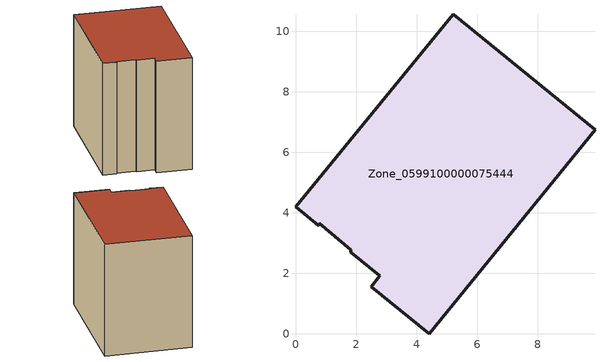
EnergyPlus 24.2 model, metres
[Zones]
Zone_0599100000075444
 floor ground (C_G): 9.9,6.74 4.42,0 2.5,1.56 2.79,1.92 1.83,2.7 1.83,2.78 0.78,3.65 0.76,3.58 0,4.2 5.21,10.57 z0
 wall outside (C_F): 4.42,0 9.9,6.74 5.21,10.57 0,4.2 0.76,3.58 0.78,3.65 1.83,2.78 1.83,2.7 2.79,1.92 2.5,1.56 4.42,0 z0:8.22
 roof outside (C_R): 0.78,3.65 1.83,2.78 1.83,2.7 2.79,1.92 2.5,1.56 4.42,0 9.9,6.74 5.21,10.57 0,4.2 0.76,3.58 z8.22
[BUILDING]
Pand.0599100000075444: North Axis=0; Terrain=City; Loads Convergence Tolerance Value=0.04; Temperature Convergence Tolerance Value=0.4; Solar Distribution=FullExterior; Maximum Number of Warmup Days=25; Minimum Number of Warmup Days=1
[Site:Location]
Rotterdam.The.Hague.AP_ZH_NLD Design_Conditions: Latitude=51.96; Longitude=4.45; Time Zone=1; Elevation=-4.5
[SITE:GROUNDTEMPERATURE:BUILDINGSURFACE]
18, 18, 18, 18, 18, 18, 18, 18, 18, 18, 18, 18
[MATERIAL] Thermal Absorptance=0.9; Solar Absorptance=0.7; Visible Absorptance=0.7
Name | Roughness | Thickness | Conductivity | Density | Specific Heat
G.TI.1946-1964 | MediumSmooth | 0.15 | 1 | 540 | 1210
F.TI.1946-1964 | Rough | 0.3 | 0.857143 | 1920 | 840
R.TI.1946-1964 | MediumRough | 0.2 | 0.277778 | 1500 | 1000
[CONSTRUCTION]
C_G: G.TI.1946-1964
C_F: F.TI.1946-1964
C_R: R.TI.1946-1964
[ZONE]
Zone_0599100000075444: Type=1; Multiplier=1; Ceiling Height=Autocalculate; Volume=Autocalculate; Floor Area=autocalculate; Part of Total Floor Area=Yes
[ZONEINFILTRATION:DESIGNFLOWRATE]
Infil_Zone_0599100000075444: Zone or ZoneList or Space or SpaceList=Zone_0599100000075444; Schedule=AlwaysOn; Design Flow Rate Calculation Method=Flow/Area; Flow Rate per Floor Area=0.003; Constant Term Coefficient=1; Temperature Term Coefficient=0; Velocity Term Coefficient=0; Velocity Squared Term Coefficient=0
[HVACTEMPLATE:ZONE:IDEALLOADSAIRSYSTEM]
Zone_0599100000075444: Maximum Heating Supply Air Temperature=50; Minimum Cooling Supply Air Temperature=13; Maximum Heating Supply Air Humidity Ratio=0.0156; Minimum Cooling Supply Air Humidity Ratio=0.0077; Heating Limit=NoLimit; Cooling Limit=NoLimit; Dehumidification Control Type=ConstantSensibleHeatRatio; Cooling Sensible Heat Ratio=0.7; Dehumidification Setpoint=60; Humidification Control Type=None; Humidification Setpoint=30; Outdoor Air Method=None; Outdoor Air Flow Rate per Person=0.00944; Outdoor Air Flow Rate per Zone Floor Area=0; Outdoor Air Flow Rate per Zone=0; Demand Controlled Ventilation Type=None; Outdoor Air Economizer Type=NoEconomizer; Heat Recovery Type=None; Sensible Heat Recovery Effectiveness=0.7; Latent Heat Recovery Effectiveness=0.65
[ZONECONTROL:THERMOSTAT]
ThermostatControl_Zone_0599100000075444: Zone or ZoneList=Zone_0599100000075444; Control Type Schedule=DualSetpointControlType; Control 1=Thermostat_Zone_0599100000075444; Temperature Difference Between Cutout And Setpoint=0
[THERMOSTATSETPOINT:DUALSETPOINT]
Thermostat_Zone_0599100000075444: Heating Setpoint Temperature Schedule=HeatingSetpoint_Zone_0599100000075444; Cooling Setpoint Temperature Schedule=CoolingSetpoint_Zone_0599100000075444
[SCHEDULE:COMPACT]
HeatingSetpoint_Zone_0599100000075444: Through: 12/31, For: AllDays, Until: 24:00, 21
CoolingSetpoint_Zone_0599100000075444: Through: 12/31, For: AllDays, Until: 24:00, 24
DualSetpointControlType: Through: 12/31, For: AllDays, Until: 24:00, 4
AlwaysOn: Through: 12/31, For: AllDays, Until: 24:00, 1
